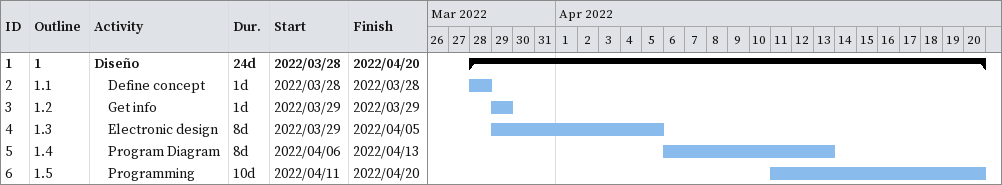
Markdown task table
| ID | WBS | Task | Duration | Start | Finish |
|---|---|---|---|---|---|
| 1 | 1 | **Diseño** | 24d | 2022-03-28 | 2022-04-20 |
| 2 | 1.1 | Define concept | 1d | 2022-03-28 | 2022-03-28 |
| 3 | 1.2 | Get info | 1d | 2022-03-29 | 2022-03-29 |
| 4 | 1.3 | Electronic design | 8d | 2022-03-29 | 2022-04-05 |
| 5 | 1.4 | Program Diagram | 8d | 2022-04-06 | 2022-04-13 |
| 6 | 1.5 | Programming | 10d | 2022-04-11 | 2022-04-20 |
